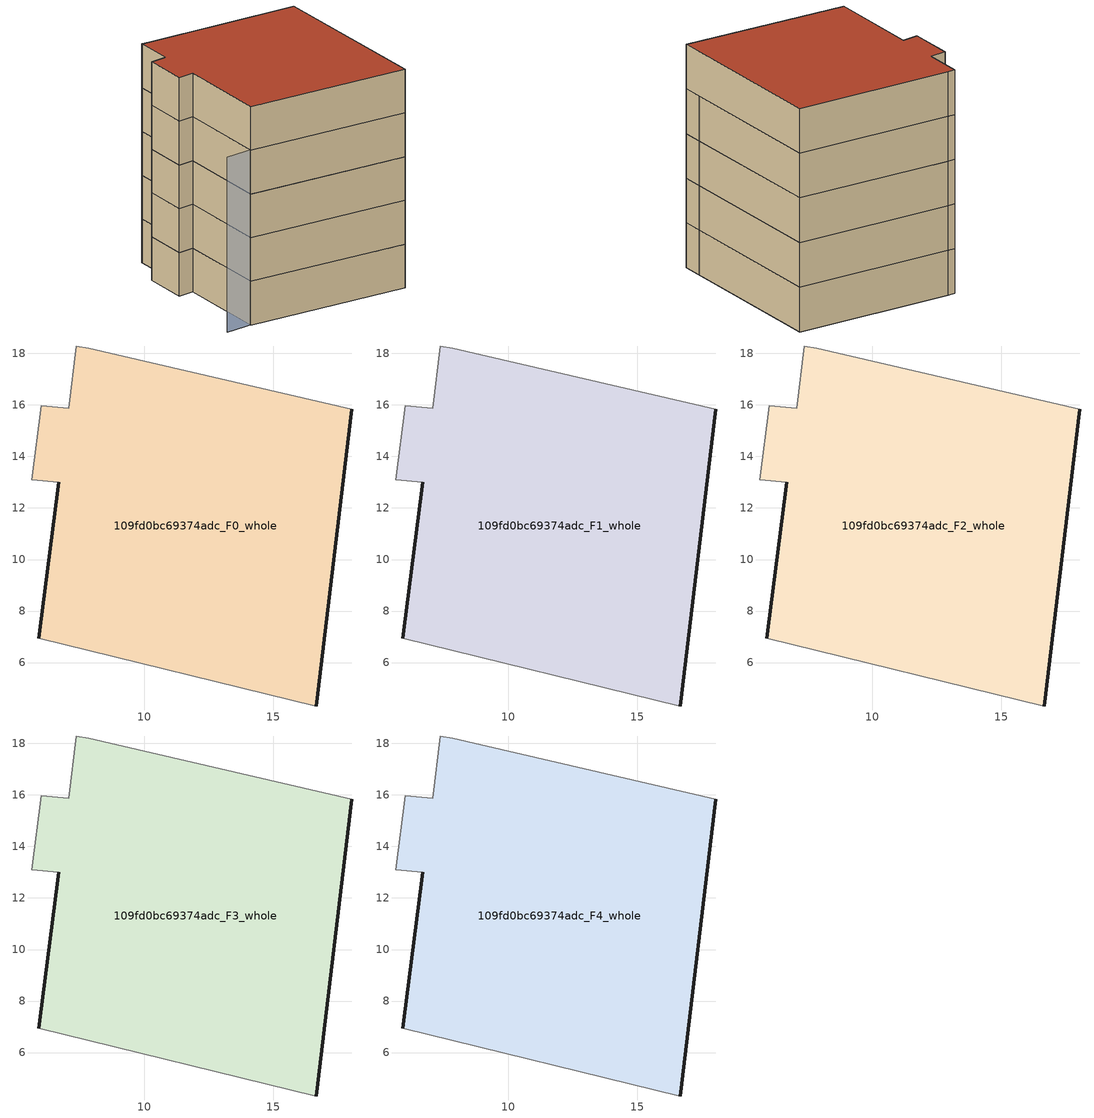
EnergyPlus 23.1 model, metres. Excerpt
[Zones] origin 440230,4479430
109fd0bc69374adc_F0_whole
 floor ground (EU_floor_Construction): 16.67,4.32 18.06,15.83 7.85,18.2 7.36,18.29 7.06,15.87 5.99,15.97 5.62,13.09 6.68,13 5.91,6.94 z0
 wall outside (EU_wall_Construction): 18.06,15.83 16.67,4.32 / 5.91,6.94 6.68,13 z0:3
 wall adiabatic (EU_wall_Construction): 16.67,4.32 5.91,6.94 / 6.68,13 5.62,13.09 5.99,15.97 7.06,15.87 7.36,18.29 7.85,18.2 18.06,15.83 z0:3
109fd0bc69374adc_F1_whole
 floor to 109fd0bc69374adc_F0_whole (EU_floor_Construction): 16.67,4.32 18.06,15.83 7.85,18.2 7.36,18.29 7.06,15.87 5.99,15.97 5.62,13.09 6.68,13 5.9,6.94 z3
 wall outside (EU_wall_Construction): 18.06,15.83 16.67,4.32 / 5.91,6.94 6.68,13 z3:6
 wall adiabatic (EU_wall_Construction): 16.67,4.32 5.91,6.94 / 6.68,13 5.62,13.09 5.99,15.97 7.06,15.87 7.36,18.29 7.85,18.2 18.06,15.83 z3:6
109fd0bc69374adc_F2_whole
 floor to 109fd0bc69374adc_F1_whole (EU_floor_Construction): 16.67,4.32 18.06,15.83 7.85,18.2 7.36,18.29 7.06,15.87 5.99,15.97 5.62,13.09 6.68,13 5.9,6.94 z6
 wall outside (EU_wall_Construction): 18.06,15.83 16.67,4.32 / 5.91,6.94 6.68,13 z6:9
 wall adiabatic (EU_wall_Construction): 16.67,4.32 5.91,6.94 / 6.68,13 5.62,13.09 5.99,15.97 7.06,15.87 7.36,18.29 7.85,18.2 18.06,15.83 z6:9
109fd0bc69374adc_F3_whole
 floor to 109fd0bc69374adc_F2_whole (EU_floor_Construction): 16.67,4.32 18.06,15.83 7.85,18.2 7.36,18.29 7.06,15.87 5.99,15.97 5.62,13.09 6.68,13 5.9,6.94 z9
 wall outside (EU_wall_Construction): 18.06,15.83 16.67,4.32 / 5.91,6.94 6.68,13 z9:12
 wall adiabatic (EU_wall_Construction): 16.67,4.32 5.91,6.94 / 6.68,13 5.62,13.09 5.99,15.97 7.06,15.87 7.36,18.29 7.85,18.2 18.06,15.83 z9:12
109fd0bc69374adc_F4_whole
 floor to 109fd0bc69374adc_F3_whole (EU_floor_Construction): 16.67,4.32 18.06,15.83 7.85,18.2 7.36,18.29 7.06,15.87 5.99,15.97 5.62,13.09 6.68,13 5.9,6.94 z12
 wall outside (EU_wall_Construction): 18.06,15.83 16.67,4.32 / 5.91,6.94 6.68,13 z12:15
 wall adiabatic (EU_wall_Construction): 16.67,4.32 5.91,6.94 / 6.68,13 5.62,13.09 5.99,15.97 7.06,15.87 7.36,18.29 7.85,18.2 18.06,15.83 z12:15
 roof outside (EU_roof_Construction): 18.06,15.83 16.67,4.32 5.91,6.94 6.68,13 5.62,13.09 5.99,15.97 7.06,15.87 7.36,18.29 7.85,18.2 z15
shading: 4.16,7.22 16.83,5.67 z0:12
[Building]
EU S2 Campaign: North Axis=0; Terrain=City; Solar Distribution=FullExterior
[Site:Location]
Madrid: Latitude=40.5; Longitude=-3.5; Time Zone=1; Elevation=609
[SizingPeriod:WeatherFileDays]
AnnualSizingPeriod: Begin Month=1; Begin Day of Month=1; End Month=12; End Day of Month=31; Day of Week for Start Day=Monday; Use Weather File Daylight Saving Period=No; Use Weather File Rain and Snow Indicators=No
[MATERIAL]
EU_InternalMass_Material: Roughness=MediumRough; Thickness=0.1; Conductivity=1; Density=1800; Specific Heat=900; Thermal Absorptance=0.9; Solar Absorptance=0.7; Visible Absorptance=0.7
[MATERIAL:NOMASS] Roughness=MediumRough; Thermal Absorptance=0.9; Solar Absorptance=0.7; Visible Absorptance=0.7
Name | Thermal Resistance
EU_wall_NoMass | 1.60022
EU_roof_NoMass | 1.57597
EU_floor_NoMass | 0.470652
[CONSTRUCTION]
EU_wall_Construction: EU_wall_NoMass
EU_roof_Construction: EU_roof_NoMass
EU_floor_Construction: EU_floor_NoMass
EU_InternalMass_Construction: EU_InternalMass_Material
[ZONE] Type=1; Multiplier=1; Ceiling Height=autocalculate; Floor Area=autocalculate; Part of Total Floor Area=Yes
Name | Volume
109fd0bc69374adc_F0_whole | 388.492
109fd0bc69374adc_F1_whole; 109fd0bc69374adc_F2_whole; 109fd0bc69374adc_F3_whole; 109fd0bc69374adc_F4_whole | 388.493
[INTERNALMASS] Construction=EU_InternalMass_Construction; Surface Area=129.497
Name | Zone or ZoneList
109fd0bc69374adc_F0_whole_EU_InternalMass | 109fd0bc69374adc_F0_whole
109fd0bc69374adc_F1_whole_EU_InternalMass | 109fd0bc69374adc_F1_whole
109fd0bc69374adc_F2_whole_EU_InternalMass | 109fd0bc69374adc_F2_whole
109fd0bc69374adc_F3_whole_EU_InternalMass | 109fd0bc69374adc_F3_whole
109fd0bc69374adc_F4_whole_EU_InternalMass | 109fd0bc69374adc_F4_whole
[OTHEREQUIPMENT] Fuel Type=Electricity; Design Level Calculation Method=Watts/Area; Power per Zone Floor Area=1; Fraction Latent=0; Fraction Radiant=0; Fraction Lost=0; Carbon Dioxide Generation Rate=0; EndUse Subcategory=EU_Step8_InternalGains
Name | Zone or ZoneList or Space or SpaceList | Schedule
EU_Step8_InternalGain_109fd0bc69374adc_F0_whole_f000 | 109fd0bc69374adc_F0_whole | EU_Step8_GainSchedule_109fd0bc69374adc_F0_whole_f000
EU_Step8_InternalGain_109fd0bc69374adc_F1_whole_f000 | 109fd0bc69374adc_F1_whole | EU_Step8_GainSchedule_109fd0bc69374adc_F1_whole_f000
EU_Step8_InternalGain_109fd0bc69374adc_F2_whole_f000 | 109fd0bc69374adc_F2_whole | EU_Step8_GainSchedule_109fd0bc69374adc_F2_whole_f000
EU_Step8_InternalGain_109fd0bc69374adc_F3_whole_f000 | 109fd0bc69374adc_F3_whole | EU_Step8_GainSchedule_109fd0bc69374adc_F3_whole_f000
EU_Step8_InternalGain_109fd0bc69374adc_F4_whole_f000 | 109fd0bc69374adc_F4_whole | EU_Step8_GainSchedule_109fd0bc69374adc_F4_whole_f000
[ZONEVENTILATION:DESIGNFLOWRATE] Schedule=EU_AlwaysOn; Design Flow Rate Calculation Method=AirChanges/Hour; Air Changes per Hour=0.480704; Ventilation Type=Natural; Fan Pressure Rise=0; Fan Total Efficiency=1; Constant Term Coefficient=1; Temperature Term Coefficient=0; Velocity Term Coefficient=0; Velocity Squared Term Coefficient=0; Minimum Indoor Temperature=-100; Maximum Indoor Temperature=100; Delta Temperature=-100; Minimum Outdoor Temperature=-100; Maximum Outdoor Temperature=100; Maximum Wind Speed=40
Name | Zone or ZoneList or Space or SpaceList
EU_ConstantAir_109fd0bc69374adc_F0_whole | 109fd0bc69374adc_F0_whole
EU_ConstantAir_109fd0bc69374adc_F1_whole | 109fd0bc69374adc_F1_whole
EU_ConstantAir_109fd0bc69374adc_F2_whole | 109fd0bc69374adc_F2_whole
EU_ConstantAir_109fd0bc69374adc_F3_whole | 109fd0bc69374adc_F3_whole
EU_ConstantAir_109fd0bc69374adc_F4_whole | 109fd0bc69374adc_F4_whole
[HVACTEMPLATE:THERMOSTAT] Constant Heating Setpoint=20; Constant Cooling Setpoint=50
EU_HeatOnly_109fd0bc69374adc_F0_whole; EU_HeatOnly_109fd0bc69374adc_F1_whole; EU_HeatOnly_109fd0bc69374adc_F2_whole; EU_HeatOnly_109fd0bc69374adc_F3_whole; EU_HeatOnly_109fd0bc69374adc_F4_whole
[HVACTEMPLATE:ZONE:IDEALLOADSAIRSYSTEM] System Availability Schedule=EU_AlwaysOn; Maximum Heating Supply Air Temperature=50; Minimum Cooling Supply Air Temperature=13; Maximum Heating Supply Air Humidity Ratio=0.0156; Minimum Cooling Supply Air Humidity Ratio=0.0077; Heating Limit=NoLimit; Cooling Limit=NoLimit; Heating Availability Schedule=EU_AlwaysOn; Cooling Availability Schedule=EU_CoolingOff; Dehumidification Control Type=ConstantSensibleHeatRatio; Cooling Sensible Heat Ratio=0.7; Dehumidification Setpoint=60; Humidification Control Type=None; Humidification Setpoint=30; Outdoor Air Method=None; Outdoor Air Flow Rate per Person=0.00944; Outdoor Air Flow Rate per Zone Floor Area=0; Outdoor Air Flow Rate per Zone=0; Demand Controlled Ventilation Type=None; Outdoor Air Economizer Type=NoEconomizer; Heat Recovery Type=None; Sensible Heat Recovery Effectiveness=0.7; Latent Heat Recovery Effectiveness=0.65
Name | Template Thermostat
109fd0bc69374adc_F0_whole | EU_HeatOnly_109fd0bc69374adc_F0_whole
109fd0bc69374adc_F1_whole | EU_HeatOnly_109fd0bc69374adc_F1_whole
109fd0bc69374adc_F2_whole | EU_HeatOnly_109fd0bc69374adc_F2_whole
109fd0bc69374adc_F3_whole | EU_HeatOnly_109fd0bc69374adc_F3_whole
109fd0bc69374adc_F4_whole | EU_HeatOnly_109fd0bc69374adc_F4_whole
[SIZING:ZONE] Zone Cooling Design Supply Air Temperature Input Method=SupplyAirTemperature; Zone Cooling Design Supply Air Temperature=13; Zone Heating Design Supply Air Temperature Input Method=SupplyAirTemperature; Zone Heating Design Supply Air Temperature=50; Zone Cooling Design Supply Air Humidity Ratio=0.008; Zone Heating Design Supply Air Humidity Ratio=0.008; Cooling Design Air Flow Method=DesignDay; Cooling Design Air Flow Rate=0; Cooling Minimum Air Flow per Zone Floor Area=0.000762; Cooling Minimum Air Flow=0; Cooling Minimum Air Flow Fraction=0.2; Heating Design Air Flow Method=DesignDay; Heating Design Air Flow Rate=0; Heating Maximum Air Flow per Zone Floor Area=0.002032; Heating Maximum Air Flow=0.141576; Heating Maximum Air Flow Fraction=0.3; Account for Dedicated Outdoor Air System=No; Dedicated Outdoor Air System Control Strategy=NeutralSupplyAir; Dedicated Outdoor Air Low Setpoint Temperature for Design=autosize; Dedicated Outdoor Air High Setpoint Temperature for Design=autosize; Zone Load Sizing Method=Sensible Load Only No Latent Load; Zone Latent Cooling Design Supply Air Humidity Ratio Input Method=HumidityRatioDifference; Zone Cooling Design Supply Air Humidity Ratio Difference=0.005; Zone Latent Heating Design Supply Air Humidity Ratio Input Method=HumidityRatioDifference; Zone Humidification Design Supply Air Humidity Ratio Difference=0.005
109fd0bc69374adc_F0_whole; 109fd0bc69374adc_F1_whole; 109fd0bc69374adc_F2_whole; 109fd0bc69374adc_F3_whole; 109fd0bc69374adc_F4_whole
[SCHEDULE:CONSTANT]
Name | Hourly Value
EU_AlwaysOn | 1
EU_CoolingOff | 0
[SCHEDULE:FILE] Column Number=1; Rows to Skip at Top=0; Number of Hours of Data=8760; Column Separator=Comma; Interpolate to Timestep=No; Minutes per Item=60; Adjust Schedule for Daylight Savings=Yes
Name | File
EU_Step8_GainSchedule_109fd0bc69374adc_F0_whole_f000 | ../../schedules/109fd0bc69374adc/109fd0bc69374adc_F0_whole_f000_gain.csv
EU_Step8_GainSchedule_109fd0bc69374adc_F1_whole_f000 | ../../schedules/109fd0bc69374adc/109fd0bc69374adc_F1_whole_f000_gain.csv
EU_Step8_GainSchedule_109fd0bc69374adc_F2_whole_f000 | ../../schedules/109fd0bc69374adc/109fd0bc69374adc_F2_whole_f000_gain.csv
EU_Step8_GainSchedule_109fd0bc69374adc_F3_whole_f000 | ../../schedules/109fd0bc69374adc/109fd0bc69374adc_F3_whole_f000_gain.csv
EU_Step8_GainSchedule_109fd0bc69374adc_F4_whole_f000 | ../../schedules/109fd0bc69374adc/109fd0bc69374adc_F4_whole_f000_gain.csv
